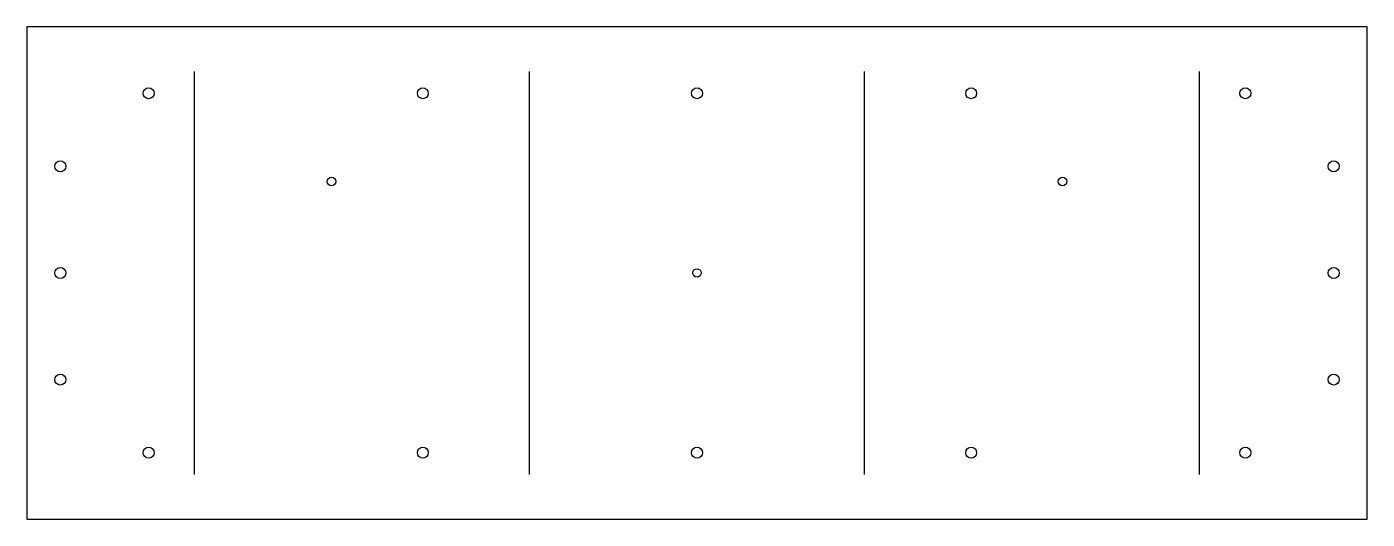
# Model space of a CAD drawing. Header units: millimetres. Extents: x 0 to 2200, y 0 to 808.
import ezdxf

# ---------------------------------------------------------------- set-up
doc = ezdxf.new("R2010")
doc.units = ezdxf.units.MM
doc.layers.add('1_CORTE', color=7, linetype='Continuous')
doc.layers.add('2_SO_MARCAR', color=3, linetype='Continuous')

msp = doc.modelspace()

# ---------------------------------------------------------------- linework, layer by layer
at = {"layer": '1_CORTE'}
msp.add_lwpolyline([(0, 0), (2200, 0), (2200, 808.1), (0, 808.1)], close=True, dxfattribs=at)
for centre, radius in [((200, 699.1), 9), ((650, 699.1), 9), ((1100, 699.1), 9), ((1550, 699.1), 9), ((2000, 699.1), 9), ((55, 579.1), 9), ((2145, 579.1), 9), ((500, 554.1), 7), ((1700, 554.1), 7), ((55, 404.1), 9), ((1100, 404.1), 7), ((2145, 404.1), 9), ((55, 229.1), 9), ((2145, 229.1), 9), ((200, 109.1), 9), ((650, 109.1), 9), ((1100, 109.1), 9), ((1550, 109.1), 9), ((2000, 109.1), 9)]:
    msp.add_circle(centre, radius, dxfattribs=at)
at = {"layer": '2_SO_MARCAR'}
for p, q in [((275, 73.5), (275, 734.6)), ((825, 73.5), (825, 734.6)), ((1375, 73.5), (1375, 734.6)), ((1925, 73.5), (1925, 734.6))]:
    msp.add_line(p, q, dxfattribs=at)

doc.saveas('drawing.dxf')
